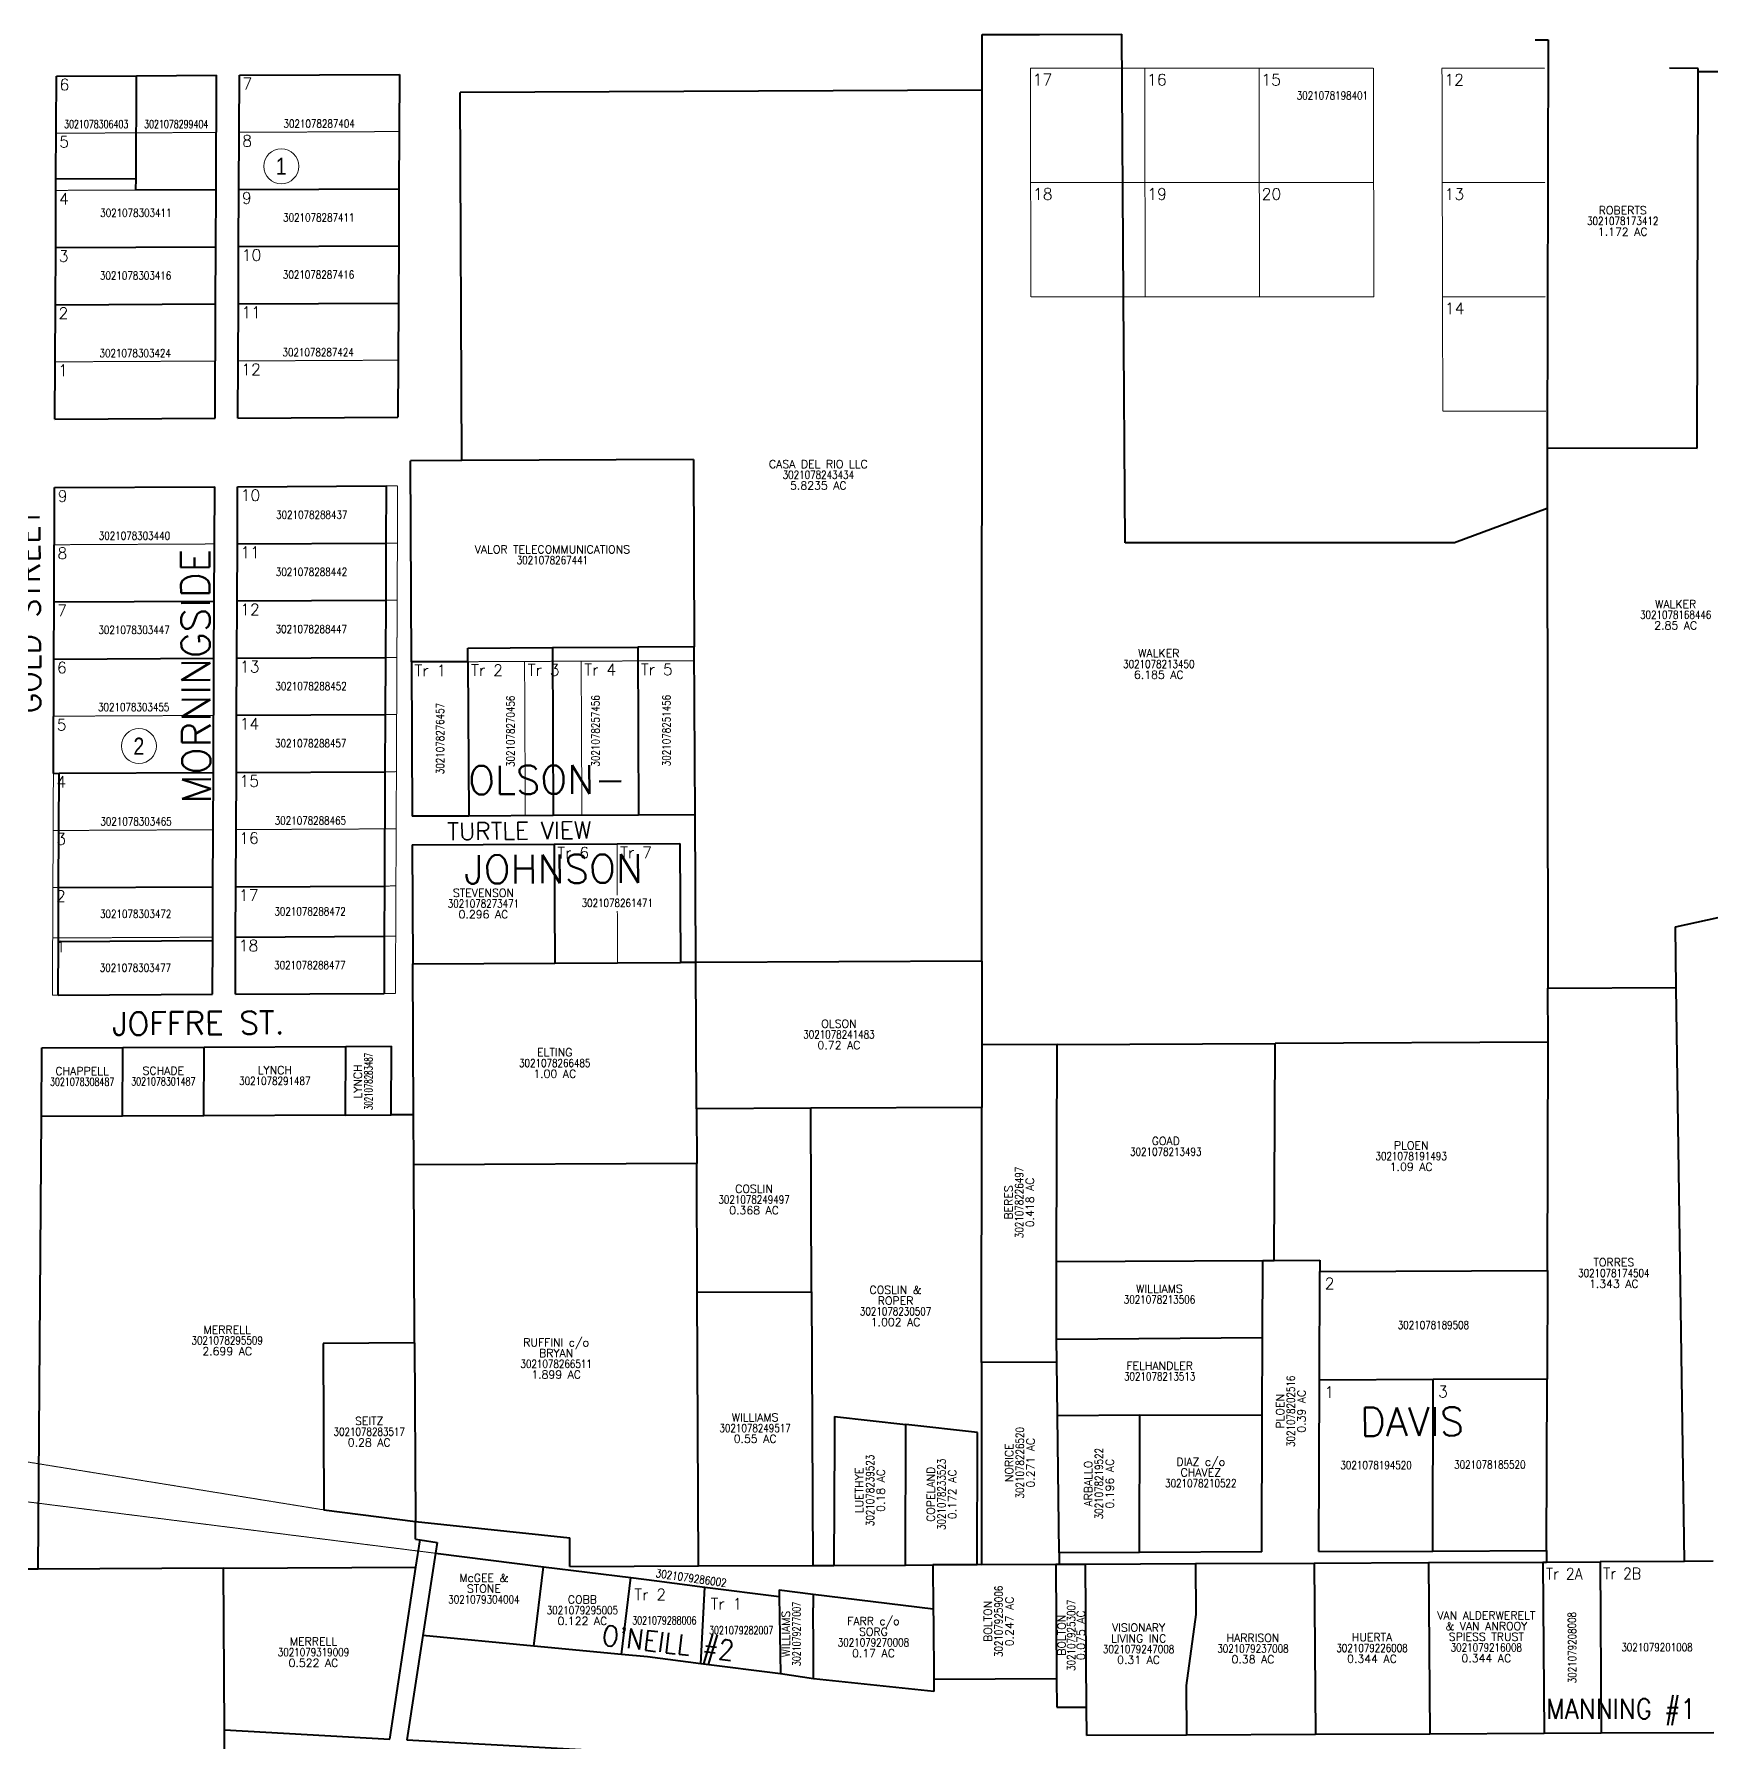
# Model space of a CAD drawing. Header units: feet. Extents: x 6175 to 40508, y 6759 to 18493.
# Drawn here: x 37288 to 38756, y 16989 to 18484 of the extents above; entities that cross this region are included whole.
import ezdxf
from ezdxf.enums import TextEntityAlignment as Align

# ---------------------------------------------------------------- set-up
doc = ezdxf.new("R2010")
doc.units = ezdxf.units.FT
doc.header["$MEASUREMENT"] = 0
doc.linetypes.add('DASHED', pattern=[0.75, 0.5, -0.25])
doc.linetypes.add('DASHED2', pattern=[0.375, 0.25, -0.125])
for name, color, linetype, lineweight in [('ACREAGE', 1, 'Continuous', 9), ('Block_Text', 152, 'Continuous', 20), ('Lot_Line', 153, 'DASHED', 13), ('Lot_Text', 170, 'Continuous', 20), ('Owner_Name', 1, 'Continuous', 9), ('STREET_NAME', 5, 'Continuous', 25), ('SUBDIVISION_NAME', 8, 'DASHED2', 30), ('UCLID_parcel', 3, 'Continuous', 40), ('UPC', 142, 'Continuous', 9)]:
    doc.layers.add(name, color=color, linetype=linetype, lineweight=lineweight)
doc.styles.add('ROMANS', font='romans.shx')

# ---------------------------------------------------------------- blocks, each defined once
blk = doc.blocks.new('PARCEL_ID')
at = {"layer": 'UPC', "style": 'ROMANS', "width": 0.8}
blk.add_attdef('UPC', text='', height=7, dxfattribs=at).set_placement((0, 0), align=Align.MIDDLE_CENTER)
blk = doc.blocks.new('OWNER')
at = {"layer": 'Owner_Name', "style": 'ROMANS'}
blk.add_attdef('OWNER', text='', height=7, dxfattribs=at).set_placement((0, 0), align=Align.MIDDLE_CENTER)
blk = doc.blocks.new('ACREAGE')
at = {"layer": 'ACREAGE', "style": 'ROMANS'}
blk.add_attdef('ACREAGE', text='', height=7, dxfattribs=at).set_placement((0, 0), align=Align.MIDDLE_CENTER)

msp = doc.modelspace()

# ---------------------------------------------------------------- linework, layer by layer
at = {"layer": 'Block_Text'}
for centre in [(37504.393, 18368.41), (37379.875, 17861.194)]:
    msp.add_circle(centre, 15.3, dxfattribs=at)
at = {"layer": 'Lot_Line'}
for p, q in [((38159.537, 18454.2), (38239.793, 18454.179)), ((38160.007, 18254.2), (38159.537, 18454.2)), ((38239.793, 18454.179), (38459.537, 18454.121)), ((38260.007, 18254.174), (38259.537, 18454.173)), ((38360.007, 18254.148), (38359.537, 18454.147)), ((38459.537, 18454.121), (38460.007, 18254.122)), ((38520.242, 18154.106), (38519.537, 18454.105)), ((38519.537, 18454.105), (38609.537, 18454.082)), ((37307.557, 18397.295), (37377.556, 18397.641)), ((37377.556, 18397.641), (37447.555, 18397.987)), ((37467.555, 18398.086), (37607.553, 18398.779)), ((37377.338, 18347.642), (37307.339, 18347.296)), ((38159.772, 18354.2), (38240.404, 18354.179)), ((38240.404, 18354.179), (38459.772, 18354.121)), ((38519.772, 18354.106), (38609.772, 18354.082)), ((38241.015, 18254.179), (38160.007, 18254.2)), ((38460.007, 18254.122), (38241.015, 18254.179)), ((38520.007, 18254.106), (38610.007, 18254.082)), ((37306.684, 18197.297), (37446.683, 18197.989)), ((37466.682, 18198.088), (37606.681, 18198.781)), ((38610.242, 18154.083), (38520.242, 18154.106)), ((37596.201, 18088.732), (37606.201, 18088.782)), ((37606.201, 18088.782), (37604.263, 17644.786)), ((37305.986, 18037.299), (37445.985, 18037.991)), ((37595.983, 18038.733), (37605.983, 18038.782)), ((37595.765, 17988.733), (37605.764, 17988.783)), ((37595.546, 17938.734), (37605.546, 17938.783)), ((37667.695, 17934.968), (37865.693, 17935.889)), ((37717.195, 17935.198), (37717.823, 17800.199)), ((37766.694, 17935.428), (37767.322, 17800.43)), ((37305.332, 17887.3), (37445.33, 17887.992)), ((37595.328, 17888.734), (37605.328, 17888.783)), ((37304.267, 17643.302), (37305.114, 17837.3)), ((37595.11, 17838.734), (37605.11, 17838.784)), ((37309.895, 17787.326), (37444.894, 17787.993)), ((37464.894, 17788.092), (37594.892, 17788.735)), ((37594.892, 17788.735), (37604.892, 17788.784)), ((37304.895, 17787.301), (37309.895, 17787.326)), ((37798.038, 17775.573), (37798.247, 17730.717)), ((37304.677, 17737.301), (37309.677, 17737.326)), ((37594.674, 17738.735), (37604.674, 17738.785)), ((37798.312, 17716.752), (37798.522, 17671.574)), ((37304.485, 17693.302), (37309.485, 17693.327)), ((37309.485, 17693.327), (37444.484, 17693.994)), ((37594.482, 17694.736), (37604.482, 17694.785)), ((37304.267, 17643.302), (37309.267, 17643.327)), ((37594.264, 17644.736), (37604.263, 17644.786)), ((37541.645, 17192.967), (36945.305, 17289.375)), ((37639.224, 17155.046), (36961.42, 17240.423))]:
    msp.add_line(p, q, dxfattribs=at)
at = {"layer": 'UCLID_parcel'}
for p, q in [((38117.391, 18435.066), (38117.411, 18483.778)), ((38117.411, 18483.778), (38167.411, 18483.765)), ((38167.411, 18483.765), (38239.611, 18483.962)), ((38241.015, 18254.179), (38239.611, 18483.962)), ((38601.125, 18479.032), (38612.475, 18478.993)), ((38612.475, 18478.993), (38611.541, 18122.134)), ((37307.383, 18357.295), (37307.775, 18447.295)), ((37307.775, 18447.295), (37377.774, 18447.641)), ((37377.382, 18357.642), (37377.774, 18447.641)), ((37377.774, 18447.641), (37447.774, 18447.987)), ((37447.337, 18347.988), (37447.774, 18447.987)), ((37467.337, 18348.087), (37467.773, 18448.086)), ((37467.773, 18448.086), (37607.772, 18448.778)), ((37607.772, 18448.778), (37607.335, 18348.779)), ((38743.461, 18454.075), (38718.602, 18454.162)), ((38742.59, 18121.676), (38743.453, 18451.1)), ((38743.453, 18451.1), (38743.461, 18454.075)), ((38765.26, 18451.024), (38743.453, 18451.1)), ((38117.391, 18435.066), (37660.877, 18432.942)), ((37662.376, 18110.945), (37660.877, 18432.942)), ((38117.073, 17673.056), (38117.391, 18435.066)), ((37307.121, 18297.296), (37307.383, 18357.295)), ((37307.383, 18357.295), (37377.382, 18357.642)), ((37377.338, 18347.642), (37377.382, 18357.642)), ((37377.338, 18347.642), (37447.337, 18347.988)), ((37447.119, 18297.988), (37447.337, 18347.988)), ((37467.119, 18298.087), (37467.337, 18348.087)), ((37467.337, 18348.087), (37607.335, 18348.779)), ((37607.335, 18348.779), (37607.117, 18298.78)), ((37306.903, 18247.297), (37307.121, 18297.296)), ((37307.121, 18297.296), (37447.119, 18297.988)), ((37446.901, 18247.989), (37447.119, 18297.988)), ((37466.901, 18248.088), (37467.119, 18298.087)), ((37467.119, 18298.087), (37607.117, 18298.78)), ((37607.117, 18298.78), (37606.899, 18248.78)), ((38242.329, 18038.999), (38241.015, 18254.179)), ((37306.466, 18147.297), (37306.903, 18247.297)), ((37306.903, 18247.297), (37446.901, 18247.989)), ((37446.465, 18147.99), (37446.901, 18247.989)), ((37466.464, 18148.089), (37466.901, 18248.088)), ((37466.901, 18248.088), (37606.899, 18248.78)), ((37606.899, 18248.78), (37606.463, 18148.781)), ((37306.466, 18147.297), (37446.465, 18147.99)), ((37466.464, 18148.089), (37606.463, 18148.781)), ((38611.541, 18122.134), (38611.402, 18069.102)), ((38611.541, 18122.134), (38742.59, 18121.676)), ((37662.376, 18110.945), (37617.376, 18110.735)), ((37618.196, 17934.737), (37617.376, 18110.735)), ((37864.874, 18111.887), (37662.376, 18110.945)), ((37864.874, 18111.887), (37865.637, 17947.889)), ((37305.768, 17987.299), (37306.204, 18087.298)), ((37306.204, 18087.298), (37446.203, 18087.99)), ((37445.766, 17987.991), (37446.203, 18087.99)), ((37465.984, 18038.09), (37466.203, 18088.089)), ((37466.203, 18088.089), (37596.201, 18088.732)), ((37596.201, 18088.732), (37595.983, 18038.733)), ((38611.402, 18069.102), (38530.609, 18038.924)), ((38611.402, 18069.102), (38612.233, 17649.338)), ((37465.766, 17988.09), (37465.984, 18038.09)), ((37465.984, 18038.09), (37595.983, 18038.733)), ((37595.983, 18038.733), (37595.765, 17988.733)), ((38530.609, 18038.924), (38242.329, 18038.999)), ((37305.55, 17937.299), (37305.768, 17987.299)), ((37305.768, 17987.299), (37445.766, 17987.991)), ((37445.548, 17937.992), (37445.766, 17987.991)), ((37465.548, 17938.091), (37465.766, 17988.09)), ((37465.766, 17988.09), (37595.765, 17988.733)), ((37595.765, 17988.733), (37595.546, 17938.734)), ((37305.55, 17937.299), (37445.548, 17937.992)), ((37445.112, 17837.993), (37445.548, 17937.992)), ((37465.33, 17888.091), (37465.548, 17938.091)), ((37465.548, 17938.091), (37595.546, 17938.734)), ((37595.546, 17938.734), (37595.328, 17888.734)), ((37667.639, 17946.967), (37741.638, 17947.312)), ((37667.695, 17934.968), (37667.639, 17946.967)), ((37741.638, 17947.312), (37816.138, 17947.659)), ((37741.638, 17947.312), (37742.323, 17800.314)), ((37865.637, 17947.889), (37816.138, 17947.659)), ((37816.138, 17947.659), (37816.822, 17800.66)), ((37866.321, 17800.891), (37865.637, 17947.889)), ((37305.114, 17837.3), (37305.55, 17937.299)), ((37667.695, 17934.968), (37618.196, 17934.737)), ((37618.196, 17934.737), (37618.824, 17799.739)), ((37667.695, 17934.968), (37668.323, 17799.969)), ((37465.112, 17838.092), (37465.33, 17888.091)), ((37465.33, 17888.091), (37595.328, 17888.734)), ((37595.328, 17888.734), (37595.11, 17838.734)), ((37305.114, 17837.3), (37310.114, 17837.325)), ((37309.677, 17737.326), (37310.114, 17837.325)), ((37310.114, 17837.325), (37445.112, 17837.993)), ((37444.676, 17737.994), (37445.112, 17837.993)), ((37464.675, 17738.093), (37465.112, 17838.092)), ((37465.112, 17838.092), (37595.11, 17838.734)), ((37595.11, 17838.734), (37594.674, 17738.735)), ((37668.323, 17799.969), (37618.824, 17799.739)), ((37742.323, 17800.314), (37668.323, 17799.969)), ((37816.822, 17800.66), (37742.323, 17800.314)), ((37866.321, 17800.891), (37816.822, 17800.66)), ((37866.922, 17671.892), (37866.321, 17800.891)), ((37618.94, 17774.739), (37743.039, 17775.317)), ((37618.94, 17774.739), (37619.424, 17670.74)), ((37743.039, 17775.317), (37853.038, 17775.829)), ((37743.039, 17775.317), (37743.523, 17671.318)), ((37853.038, 17775.829), (37853.522, 17671.83)), ((37309.472, 17690.327), (37309.677, 17737.326)), ((37309.677, 17737.326), (37444.676, 17737.994)), ((37444.471, 17690.994), (37444.676, 17737.994)), ((37464.483, 17694.093), (37464.675, 17738.093)), ((37464.675, 17738.093), (37594.674, 17738.735)), ((37594.674, 17738.735), (37594.482, 17694.736)), ((38723.631, 17703.141), (38848.187, 17730.413)), ((38724.391, 17649.86), (38723.631, 17703.141)), ((37309.267, 17643.327), (37309.472, 17690.327)), ((37309.472, 17690.327), (37444.471, 17690.994)), ((37444.265, 17643.995), (37444.471, 17690.994)), ((37464.265, 17644.093), (37464.483, 17694.093)), ((37464.483, 17694.093), (37594.482, 17694.736)), ((37594.482, 17694.736), (37594.264, 17644.736)), ((37619.424, 17670.74), (37743.523, 17671.318)), ((37620.039, 17538.643), (37619.424, 17670.74)), ((37743.523, 17671.318), (37853.522, 17671.83)), ((37866.922, 17671.892), (37853.522, 17671.83)), ((38117.073, 17673.056), (37866.922, 17671.892)), ((37867.517, 17543.893), (37866.922, 17671.892)), ((38117.073, 17673.056), (38117.042, 17599.912)), ((37309.267, 17643.327), (37444.265, 17643.995)), ((37464.265, 17644.093), (37594.264, 17644.736)), ((38612.233, 17649.338), (38724.391, 17649.86)), ((38612.326, 17602.217), (38612.233, 17649.338)), ((38731.546, 17147.911), (38724.391, 17649.86)), ((37294.634, 17537.128), (37294.896, 17597.128)), ((37294.896, 17597.128), (37365.895, 17597.458)), ((37365.634, 17537.459), (37365.895, 17597.458)), ((37365.895, 17597.458), (37436.895, 17597.788)), ((37436.633, 17537.789), (37436.895, 17597.788)), ((37436.895, 17597.788), (37560.893, 17598.366)), ((37560.631, 17538.366), (37560.893, 17598.366)), ((37560.893, 17598.366), (37600.893, 17598.552)), ((37600.631, 17538.552), (37600.893, 17598.552)), ((38117.042, 17599.912), (38117.022, 17545.055)), ((38183.042, 17600.219), (38117.042, 17599.912)), ((38182.435, 17410.349), (38183.042, 17600.219)), ((38183.042, 17600.219), (38373.509, 17601.106)), ((38372.902, 17411.236), (38373.509, 17601.106)), ((38612.326, 17602.217), (38373.509, 17601.106)), ((38611.687, 17402.348), (38612.326, 17602.217)), ((37291.872, 17141.21), (37294.634, 17537.128)), ((37365.634, 17537.459), (37294.634, 17537.128)), ((37436.633, 17537.789), (37365.634, 17537.459)), ((37560.631, 17538.366), (37436.633, 17537.789)), ((37560.631, 17538.366), (37600.631, 17538.552)), ((37620.039, 17538.643), (37600.631, 17538.552)), ((37620.243, 17494.742), (37620.039, 17538.643)), ((37967.516, 17544.359), (37867.517, 17543.893)), ((37867.517, 17543.893), (37867.741, 17495.894)), ((38117.022, 17545.055), (37967.516, 17544.359)), ((37968.264, 17383.701), (37967.516, 17544.359)), ((38116.941, 17321.896), (38117.022, 17545.055)), ((37867.741, 17495.894), (37620.243, 17494.742)), ((37620.968, 17338.998), (37620.243, 17494.742)), ((37868.264, 17383.555), (37867.741, 17495.894)), ((38182.275, 17360.44), (38182.435, 17410.349)), ((38182.435, 17410.349), (38362.722, 17411.189)), ((38362.506, 17343.689), (38362.722, 17411.189)), ((38362.722, 17411.189), (38372.902, 17411.236)), ((38372.902, 17411.236), (38412.721, 17411.421)), ((38412.385, 17306.422), (38412.689, 17401.421)), ((38412.721, 17411.421), (38412.689, 17401.421)), ((38412.689, 17401.421), (38611.687, 17402.348)), ((38611.687, 17402.348), (38611.383, 17307.348)), ((37868.264, 17383.555), (37968.264, 17383.701)), ((37869.379, 17143.898), (37868.264, 17383.555)), ((37968.264, 17383.701), (37969.378, 17144.363)), ((38182.381, 17342.44), (38182.275, 17360.44)), ((38182.381, 17342.44), (38362.506, 17343.689)), ((38182.663, 17322.202), (38182.381, 17342.44)), ((38362.29, 17276.189), (38362.506, 17343.689)), ((37620.968, 17338.998), (37540.967, 17338.626)), ((37540.967, 17338.626), (37541.645, 17192.967)), ((37620.968, 17338.998), (37621.696, 17182.729)), ((38116.941, 17321.896), (38116.876, 17145.05)), ((38182.663, 17322.202), (38116.941, 17321.896)), ((38183.317, 17275.356), (38182.663, 17322.202)), ((38411.905, 17156.423), (38412.385, 17306.422)), ((38511.884, 17306.885), (38412.385, 17306.422)), ((38511.404, 17156.886), (38511.884, 17306.885)), ((38611.383, 17307.348), (38511.884, 17306.885)), ((38610.903, 17157.349), (38611.383, 17307.348)), ((37988.109, 17274.668), (38050.778, 17267.638)), ((37988.109, 17274.668), (37988.23, 17254.449)), ((38050.313, 17144.74), (38050.778, 17267.638)), ((38113.256, 17260.63), (38050.778, 17267.638)), ((38255.291, 17275.691), (38183.317, 17275.356)), ((38184.756, 17155.365), (38183.317, 17275.356)), ((38254.907, 17155.692), (38255.291, 17275.691)), ((38255.291, 17275.691), (38362.29, 17276.189)), ((38361.906, 17156.19), (38362.29, 17276.189)), ((37988.23, 17254.449), (37987.75, 17144.449)), ((38112.876, 17145.031), (38113.228, 17255.03)), ((38113.228, 17255.03), (38113.256, 17260.63)), ((37541.645, 17192.967), (37621.696, 17182.729)), ((37621.768, 17167.26), (37621.696, 17182.729)), ((37621.696, 17182.729), (37756.764, 17168.374)), ((37621.768, 17167.26), (37625.819, 17166.629)), ((37622.172, 17142.745), (37625.819, 17166.629)), ((37625.819, 17166.629), (37640.64, 17164.321)), ((37640.64, 17164.321), (37639.224, 17155.046)), ((37756.88, 17143.374), (37756.764, 17168.374)), ((37639.224, 17155.046), (37628.213, 17082.934)), ((37639.224, 17155.046), (37733.636, 17143.264)), ((38116.876, 17145.05), (38181.876, 17145.352)), ((38181.876, 17145.352), (38184.876, 17145.366)), ((38181.876, 17145.352), (38182.486, 17045.354)), ((38254.907, 17155.692), (38184.756, 17155.365)), ((38184.756, 17155.365), (38184.876, 17145.366)), ((38184.876, 17145.366), (38207.875, 17145.473)), ((38207.875, 17145.473), (38303.874, 17145.92)), ((38208.639, 17020.475), (38207.875, 17145.473)), ((38361.906, 17156.19), (38254.907, 17155.692)), ((38303.874, 17145.92), (38407.873, 17146.404)), ((38303.874, 17145.92), (38304.147, 17101.321)), ((38407.873, 17146.404), (38507.872, 17146.869)), ((38407.873, 17146.404), (38408.789, 16996.407)), ((38411.905, 17156.423), (38511.404, 17156.886)), ((38507.872, 17146.869), (38607.871, 17147.335)), ((38507.872, 17146.869), (38508.788, 16996.872)), ((38511.404, 17156.886), (38610.903, 17157.349)), ((38607.871, 17147.335), (38610.871, 17147.349)), ((38607.871, 17147.335), (38608.787, 16997.338)), ((38610.903, 17157.349), (38610.871, 17147.349)), ((38610.871, 17147.349), (38657.87, 17147.568)), ((38731.546, 17147.911), (38657.87, 17147.568)), ((38657.87, 17147.568), (38658.787, 16997.57)), ((38756.628, 17148.028), (38731.546, 17147.911)), ((37291.872, 17141.21), (37281.872, 17141.163)), ((37453.82, 17141.964), (37291.872, 17141.21)), ((37453.82, 17141.964), (37622.172, 17142.745)), ((37454.773, 17000.452), (37453.82, 17141.964)), ((37599.231, 16992.502), (37622.172, 17142.745)), ((37725.171, 17073.778), (37733.636, 17143.264)), ((37733.636, 17143.264), (37810.046, 17133.729)), ((37756.88, 17143.374), (37869.379, 17143.898)), ((37801.859, 17066.536), (37810.046, 17133.729)), ((37810.046, 17133.729), (37832.863, 17130.833)), ((37832.863, 17130.833), (37874.955, 17125.413)), ((37869.379, 17143.898), (37969.378, 17144.363)), ((37969.378, 17144.363), (37987.75, 17144.449)), ((37987.75, 17144.449), (38050.313, 17144.74)), ((38050.313, 17144.74), (38074.377, 17144.852)), ((38112.876, 17145.031), (38074.377, 17144.852)), ((38074.377, 17144.852), (38074.612, 17106.353)), ((38116.876, 17145.05), (38112.876, 17145.031)), ((37871.273, 17058.36), (37874.955, 17125.413)), ((37874.955, 17125.413), (37939.859, 17117.055)), ((37939.758, 17123.05), (37969.531, 17119.364)), ((37939.758, 17123.05), (37939.859, 17117.055)), ((37939.859, 17117.055), (37940.999, 17049.473)), ((37969.531, 17119.364), (38074.612, 17106.353)), ((37969.531, 17119.364), (37969.605, 17107.164)), ((37969.831, 17070.265), (37969.605, 17107.164)), ((38074.612, 17106.353), (38074.685, 17094.353)), ((38304.147, 17101.321), (38295.719, 17039.381)), ((38074.685, 17094.353), (38074.988, 17044.854)), ((37628.213, 17082.934), (37614.278, 16991.674)), ((37725.171, 17073.778), (37628.213, 17082.934)), ((37801.859, 17066.536), (37725.171, 17073.778)), ((37824.759, 17064.288), (37801.859, 17066.536)), ((37871.273, 17058.36), (37824.759, 17064.288)), ((37940.999, 17049.473), (37871.273, 17058.36)), ((37969.983, 17045.265), (37969.831, 17070.265)), ((37969.983, 17045.265), (37940.999, 17049.473)), ((38075.054, 17034.054), (37969.983, 17045.265)), ((38074.988, 17044.854), (38182.486, 17045.354)), ((38074.988, 17044.854), (38075.054, 17034.054)), ((38182.486, 17045.354), (38182.639, 17020.355)), ((38295.719, 17039.381), (38295.984, 16995.882)), ((38182.639, 17020.355), (38208.639, 17020.475)), ((38208.792, 16995.476), (38208.639, 17020.475)), ((37454.773, 17000.452), (37599.231, 16992.502)), ((37455.312, 16920.301), (37454.773, 17000.452)), ((38295.984, 16995.882), (38208.792, 16995.476)), ((38408.789, 16996.407), (38295.984, 16995.882)), ((38508.788, 16996.872), (38408.789, 16996.407)), ((38608.787, 16997.338), (38508.788, 16996.872)), ((38658.787, 16997.57), (38608.787, 16997.338)), ((38757.326, 16998.029), (38658.787, 16997.57)), ((37614.278, 16991.674), (38688.596, 16932.551))]:
    msp.add_line(p, q, dxfattribs=at)

# ---------------------------------------------------------------- block references
at = {"layer": 'ACREAGE'}
for p, values in [((38677.586, 18311.171), {'ACREAGE': '1.172 AC'}), ((37974.126, 18089.106), {'ACREAGE': '5.8235 AC'}), ((38723.94, 17966.696), {'ACREAGE': '2.85 AC'}), ((38271.885, 17923.558), {'ACREAGE': '6.185 AC'}), ((37681.23, 17713.978), {'ACREAGE': '0.296 AC'}), ((37992.13, 17599.502), {'ACREAGE': '0.72 AC'}), ((37743.58, 17574.495), {'ACREAGE': '1.00 AC'}), ((38492.6, 17493.072), {'ACREAGE': '1.09 AC'}), ((37917.888, 17455.084), {'ACREAGE': '0.368 AC'}), ((38669.815, 17390.805), {'ACREAGE': '1.343 AC'}), ((38041.658, 17357.279), {'ACREAGE': '1.002 AC'}), ((37457.113, 17331.796), {'ACREAGE': '2.699 AC'}), ((37744.805, 17311.363), {'ACREAGE': '1.899 AC'}), ((37581.328, 17251.976), {'ACREAGE': '0.28 AC'}), ((37918.818, 17255.174), {'ACREAGE': '0.55 AC'}), ((37767.777, 17095.763), {'ACREAGE': '0.122 AC'}), ((38022.291, 17067.598), {'ACREAGE': '0.17 AC'}), ((37532.576, 17059.132), {'ACREAGE': '0.522 AC'}), ((38254.187, 17061.792), {'ACREAGE': '0.31 AC'}), ((38354.217, 17062.237), {'ACREAGE': '0.38 AC'}), ((38458.328, 17062.732), {'ACREAGE': '0.344 AC'}), ((38558.327, 17063.198), {'ACREAGE': '0.344 AC'})]:
    msp.add_blockref('ACREAGE', p, dxfattribs=at).add_auto_attribs(values)
at = {"layer": 'ACREAGE', "rotation": 90}
for p, values in [((38159.174, 17461.932), {'ACREAGE': '0.418 AC'}), ((38396.677, 17279.23), {'ACREAGE': '0.39 AC'}), ((38159.738, 17234.182), {'ACREAGE': '0.271 AC'}), ((38228.943, 17215.906), {'ACREAGE': '0.196 AC'}), ((38028.676, 17209.967), {'ACREAGE': '0.18 AC'}), ((38091.189, 17206.575), {'ACREAGE': '0.172 AC'}), ((38141.197, 17095.419), {'ACREAGE': '0.247 AC'}), ((38203.705, 17083.307), {'ACREAGE': '0.075 AC'})]:
    msp.add_blockref('ACREAGE', p, dxfattribs=at).add_auto_attribs(values)
at = {"layer": 'Owner_Name'}
for p, values in [((38677.586, 18329.928), {'OWNER': 'ROBERTS'}), ((37974.126, 18107.863), {'OWNER': 'CASA DEL RIO LLC'}), ((37741.532, 18033.247), {'OWNER': 'VALOR TELECOMMUNICATIONS'}), ((38723.94, 17985.453), {'OWNER': 'WALKER'}), ((38271.885, 17942.315), {'OWNER': 'WALKER'}), ((37681.23, 17732.735), {'OWNER': 'STEVENSON'}), ((37992.13, 17618.259), {'OWNER': 'OLSON'}), ((37743.58, 17593.252), {'OWNER': 'ELTING'}), ((37330.266, 17576.861), {'OWNER': 'CHAPPELL'}), ((37401.265, 17577.192), {'OWNER': 'SCHADE'}), ((37498.764, 17577.646), {'OWNER': 'LYNCH'}), ((38277.974, 17515.705), {'OWNER': 'GOAD'}), ((38492.6, 17511.829), {'OWNER': 'PLOEN'}), ((37917.888, 17473.841), {'OWNER': 'COSLIN'}), ((38669.815, 17409.562), {'OWNER': 'TORRES'}), ((38041.658, 17385.414), {'OWNER': 'COSLIN &'}), ((38272.47, 17386.409), {'OWNER': 'WILLIAMS'}), ((38041.658, 17376.036), {'OWNER': 'ROPER'}), ((37457.113, 17350.553), {'OWNER': 'MERRELL'}), ((37744.805, 17339.498), {'OWNER': 'RUFFINI c/o'}), ((37744.805, 17330.12), {'OWNER': 'BRYAN'}), ((38272.617, 17319.116), {'OWNER': 'FELHANDLER'}), ((37581.328, 17270.733), {'OWNER': 'SEITZ'}), ((37918.818, 17273.931), {'OWNER': 'WILLIAMS'}), ((38308.599, 17235.076), {'OWNER': 'DIAZ c/o'}), ((38308.599, 17225.698), {'OWNER': 'CHAVEZ'}), ((37681.605, 17133.424), {'OWNER': 'McGEE &'}), ((37681.605, 17124.046), {'OWNER': 'STONE'}), ((37767.777, 17114.52), {'OWNER': 'COBB'}), ((38022.291, 17095.734), {'OWNER': 'FARR c/o'}), ((38558.327, 17100.712), {'OWNER': 'VAN ALDERWERELT'}), ((38022.291, 17086.355), {'OWNER': 'SORG'}), ((38254.187, 17089.928), {'OWNER': 'VISIONARY'}), ((38558.327, 17091.333), {'OWNER': '& VAN ANROOY'}), ((38558.327, 17081.955), {'OWNER': 'SPIESS TRUST'}), ((37532.576, 17077.889), {'OWNER': 'MERRELL'}), ((38254.187, 17080.549), {'OWNER': 'LIVING INC'}), ((38354.217, 17080.994), {'OWNER': 'HARRISON'}), ((38458.328, 17081.489), {'OWNER': 'HUERTA'})]:
    msp.add_blockref('OWNER', p, dxfattribs=at).add_auto_attribs(values)
at = {"layer": 'Owner_Name', "rotation": 90}
for p, values in [((37571.384, 17567.747), {'OWNER': 'LYNCH'}), ((38140.417, 17461.932), {'OWNER': 'BERES'}), ((38377.92, 17279.23), {'OWNER': 'PLOEN'}), ((38140.981, 17234.182), {'OWNER': 'NORICE'}), ((38210.186, 17215.906), {'OWNER': 'ARBALLO'}), ((38009.919, 17209.967), {'OWNER': 'LUETHYE'}), ((38072.432, 17206.575), {'OWNER': 'COPELAND'}), ((37945.699, 17084.402), {'OWNER': 'WILLIAMS'}), ((38122.44, 17095.419), {'OWNER': 'BOLTON'}), ((38186.888, 17083.307), {'OWNER': 'BOLTON'})]:
    msp.add_blockref('OWNER', p, dxfattribs=at).add_auto_attribs(values)
at = {"layer": 'UPC'}
for p, values in [((38423.68, 18430.299), {'UPC': '3021078198401'}), ((37537.552, 18405.703), {'UPC': '3021078287404'}), ((37377.251, 18327.658), {'UPC': '3021078303411'}), ((37537.228, 18323.592), {'UPC': '3021078287411'}), ((38677.586, 18320.549), {'UPC': '3021078173412'}), ((37377.012, 18272.802), {'UPC': '3021078303416'}), ((37537.01, 18273.593), {'UPC': '3021078287416'}), ((37376.681, 18204.914), {'UPC': '3021078303424'}), ((37536.679, 18205.705), {'UPC': '3021078287424'}), ((37974.126, 18098.485), {'UPC': '3021078243434'}), ((37531.093, 18063.57), {'UPC': '3021078288437'}), ((37375.984, 18045.231), {'UPC': '3021078303440'}), ((37741.532, 18023.869), {'UPC': '3021078267441'}), ((37530.875, 18013.57), {'UPC': '3021078288442'}), ((38723.94, 17976.074), {'UPC': '3021078168446'}), ((37375.659, 17962.805), {'UPC': '3021078303447'}), ((37530.657, 17963.571), {'UPC': '3021078288447'}), ((38271.885, 17932.936), {'UPC': '3021078213450'}), ((37530.439, 17913.571), {'UPC': '3021078288452'}), ((37375.33, 17895.233), {'UPC': '3021078303455'}), ((37530.221, 17863.572), {'UPC': '3021078288457'}), ((37377.393, 17795.246), {'UPC': '3021078303465'}), ((37529.892, 17796), {'UPC': '3021078288465'}), ((37377.075, 17714.31), {'UPC': '3021078303472'}), ((37529.579, 17716.554), {'UPC': '3021078288472'}), ((37681.23, 17723.357), {'UPC': '3021078273471'}), ((37798.279, 17723.901), {'UPC': '3021078261471'}), ((37376.869, 17667.31), {'UPC': '3021078303477'}), ((37529.374, 17669.574), {'UPC': '3021078288477'}), ((37992.13, 17608.881), {'UPC': '3021078241483'}), ((37743.58, 17583.874), {'UPC': '3021078266485'}), ((37498.764, 17568.268), {'UPC': '3021078291487'}), ((38277.974, 17506.327), {'UPC': '3021078213493'}), ((38492.6, 17502.45), {'UPC': '3021078191493'}), ((37917.888, 17464.462), {'UPC': '3021078249497'}), ((38669.815, 17400.183), {'UPC': '3021078174504'}), ((38041.658, 17366.657), {'UPC': '3021078230507'}), ((38272.47, 17377.03), {'UPC': '3021078213506'}), ((38512.037, 17354.686), {'UPC': '3021078189508'}), ((37457.113, 17341.175), {'UPC': '3021078295509'}), ((37744.805, 17320.741), {'UPC': '3021078266511'}), ((38272.617, 17309.737), {'UPC': '3021078213513'}), ((37581.328, 17261.354), {'UPC': '3021078283517'}), ((37918.818, 17264.553), {'UPC': '3021078249517'}), ((38461.896, 17232.126), {'UPC': '3021078194520'}), ((38561.395, 17232.59), {'UPC': '3021078185520'}), ((38308.599, 17216.319), {'UPC': '3021078210522'}), ((37681.605, 17114.667), {'UPC': '3021079304004'}), ((37767.777, 17105.141), {'UPC': '3021079295005'}), ((37532.576, 17068.511), {'UPC': '3021079319009'}), ((38022.291, 17076.977), {'UPC': '3021079270008'}), ((38254.187, 17071.171), {'UPC': '3021079247008'}), ((38354.217, 17071.616), {'UPC': '3021079237008'}), ((38458.328, 17072.111), {'UPC': '3021079226008'}), ((38558.327, 17072.576), {'UPC': '3021079216008'}), ((38707.598, 17072.798), {'UPC': '3021079201008'})]:
    msp.add_blockref('PARCEL_ID', p, dxfattribs=at).add_auto_attribs(values)
at = {"layer": 'UPC', "xscale": 0.8999999999068677}
for p, values in [((37342.573, 18405.268), {'UPC': '3021078306403'}), ((37412.552, 18405.275), {'UPC': '3021078299404'}), ((37330.266, 17567.483), {'UPC': '3021078308487'}), ((37401.265, 17567.813), {'UPC': '3021078301487'}), ((37839.419, 17096.281), {'UPC': '3021079288006'}), ((37906.619, 17087.681), {'UPC': '3021079282007'})]:
    msp.add_blockref('PARCEL_ID', p, dxfattribs=at).add_auto_attribs(values)
at = {"layer": 'UPC'}
for p, rotation, values in [((37643.257, 17867.778), 90, {'UPC': '3021078276457'}), ((37704.979, 17874.103), 90, {'UPC': '3021078270456'}), ((37779.228, 17874.449), 90, {'UPC': '3021078257456'}), ((37841.227, 17874.737), 90, {'UPC': '3021078251456'}), ((38149.796, 17461.932), 90, {'UPC': '3021078226497'}), ((38387.299, 17279.23), 90, {'UPC': '3021078202516'}), ((38150.36, 17234.182), 90, {'UPC': '3021078226520'}), ((38019.298, 17209.967), 90, {'UPC': '3021078239523'}), ((38081.81, 17206.575), 90, {'UPC': '3021078233523'}), ((38219.565, 17215.906), 90, {'UPC': '3021078219522'}), ((37862.951, 17133.315), 351.9826475950019, {'UPC': '3021079286002'}), ((38131.819, 17095.419), 90, {'UPC': '3021079259006'}), ((38195.255, 17083.307), 90, {'UPC': '3021079253007'}), ((38633.329, 17072.453), 90.2666786286877, {'UPC': '3021079208008'})]:
    msp.add_blockref('PARCEL_ID', p, dxfattribs=dict(at, rotation=rotation)).add_auto_attribs(values)
at = {"layer": 'UPC', "rotation": 90}
for p, xscale, values in [((37580.763, 17567.747), 0.8000000000465661, {'UPC': '3021078283487'}), ((37955.077, 17084.402), 0.9000000000232831, {'UPC': '3021079277007'})]:
    msp.add_blockref('PARCEL_ID', p, dxfattribs=dict(at, xscale=xscale)).add_auto_attribs(values)

# ---------------------------------------------------------------- texts
at = {"layer": 'Block_Text', "width": 0.85}
for s, p in [('1', (37504.393, 18368.41)), ('2', (37379.875, 17861.194))]:
    msp.add_text(s, height=15, dxfattribs=at).set_placement(p, align=Align.MIDDLE)
at = {"layer": 'Lot_Text', "style": 'ROMANS'}
for s, p in [('7', (37470.468, 18435.638)), ('17', (38161.595, 18439.146)), ('16', (38261.595, 18439.119)), ('15', (38361.595, 18439.093)), ('12', (38521.595, 18439.051)), ('6', (37310.47, 18434.847)), ('5', (37310.252, 18384.848)), ('8', (37470.25, 18385.639)), ('4', (37310.033, 18334.848)), ('9', (37470.031, 18335.639)), ('18', (38161.83, 18339.146)), ('19', (38261.83, 18339.12)), ('20', (38361.83, 18339.094)), ('13', (38521.83, 18339.052)), ('3', (37309.815, 18284.848)), ('10', (37469.813, 18285.64)), ('2', (37309.597, 18234.849)), ('11', (37469.595, 18235.64)), ('14', (38522.065, 18239.052)), ('1', (37309.379, 18184.849)), ('12', (37469.377, 18185.641)), ('9', (37308.899, 18074.85)), ('10', (37468.897, 18075.642)), ('8', (37308.681, 18024.851)), ('11', (37468.679, 18025.642)), ('7', (37308.463, 17974.851)), ('12', (37468.461, 17975.643)), ('6', (37308.244, 17924.852)), ('13', (37468.242, 17925.643)), ('Tr 1', (37620.89, 17922.29)), ('Tr 2', (37670.389, 17922.52)), ('Tr 3', (37719.889, 17922.75)), ('Tr 4', (37769.388, 17922.981)), ('Tr 5', (37818.888, 17923.211)), ('5', (37308.026, 17874.852)), ('14', (37468.024, 17875.644)), ('4', (37307.808, 17824.853)), ('15', (37467.806, 17825.644)), ('3', (37307.59, 17774.853)), ('16', (37467.588, 17775.645)), ('Tr 7', (37800.733, 17763.125)), ('Tr 6', (37745.733, 17762.869)), ('2', (37307.372, 17724.854)), ('17', (37467.37, 17725.645)), ('1', (37307.18, 17680.854)), ('18', (37467.178, 17681.645)), ('2', (38416.939, 17385.917)), ('1', (38416.635, 17290.918)), ('3', (38516.134, 17291.381)), ('Tr 2', (37813.11, 17113.841)), ('Tr 1', (37879.811, 17105.817))]:
    msp.add_text(s, height=10, dxfattribs=at).set_placement(p)
at = {"layer": 'Lot_Text', "style": 'ROMANS', "width": 0.9}
for s, p in [('Tr 2A', (38610.534, 17132.06)), ('Tr 2B', (38660.534, 17132.293))]:
    msp.add_text(s, height=10, dxfattribs=at).set_placement(p)
at = {"layer": 'STREET_NAME', "style": 'ROMANS'}
for s, height, rotation, p in [('GOLD STREET', 20, 90.35, (37294, 17889.902)), ('TURTLE VIEW', 15, 0.616667, (37649.742, 17778.912)), ('JOFFRE ST.', 20, 0.45, (37356.457, 17608.164))]:
    msp.add_text(s, height=height, rotation=rotation, dxfattribs=at).set_placement(p)
at = {"layer": 'SUBDIVISION_NAME', "style": 'ROMANS'}
for s, rotation, p in [('MORNINGSIDE', 90.35, (37442.868, 17810.767)), ('OLSON-', 0.35, (37667.842, 17818.835)), ('JOHNSON', 0.35, (37664.341, 17740.693)), ('DAVIS', 0.35, (38448.017, 17257.401))]:
    msp.add_text(s, height=25, rotation=rotation, dxfattribs=at).set_placement(p)
at = {"layer": 'SUBDIVISION_NAME', "style": 'ROMANS', "width": 0.9}
msp.add_text("O'NEILL #2", height=17.5, rotation=353.221379, dxfattribs=at).set_placement((37784.01, 17074.811))
msp.add_text('MANNING #1', height=17.5, dxfattribs=at).set_placement((38610.666, 17010.124))

doc.saveas('drawing.dxf')
